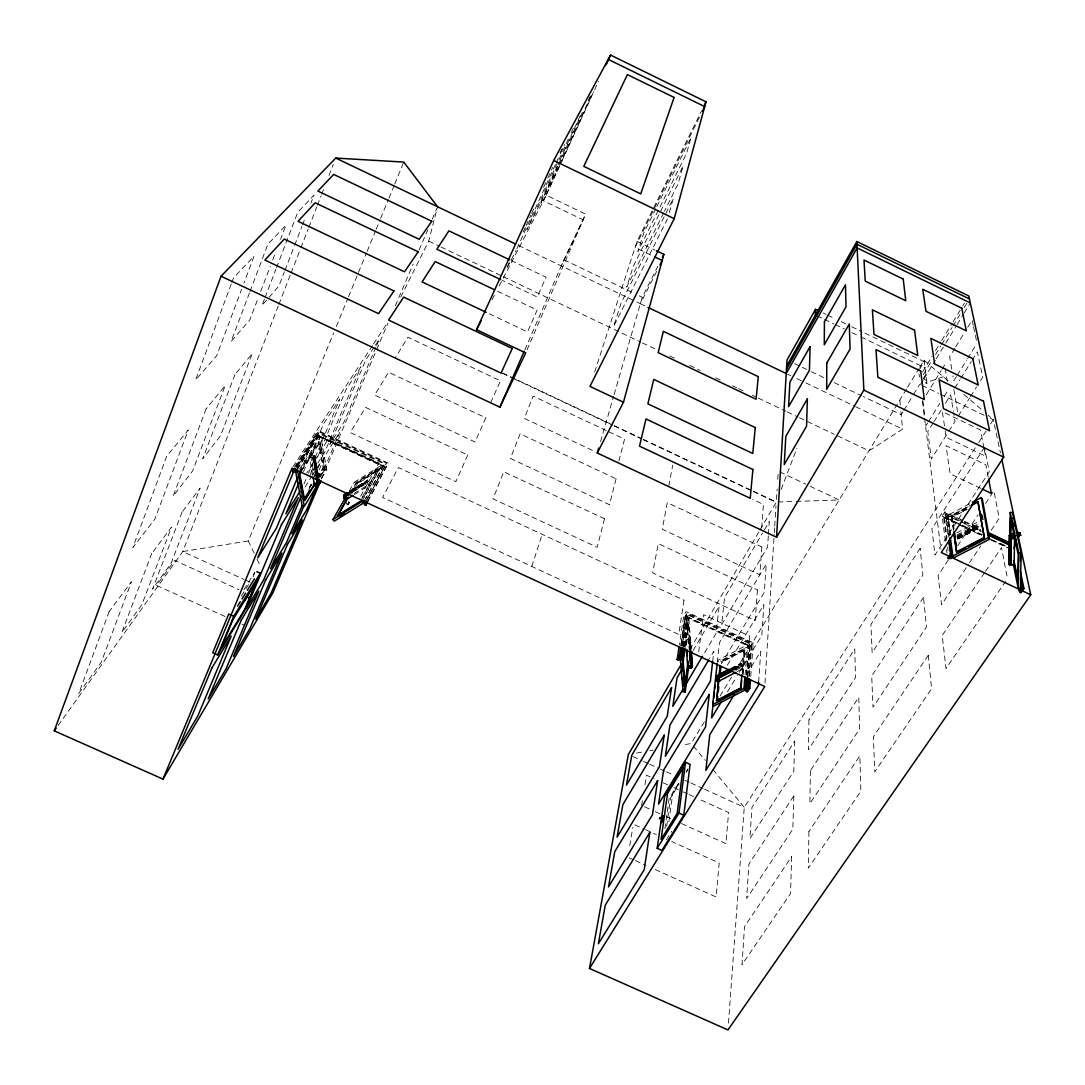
<?xml version="1.0" encoding="UTF-8"?>
<svg xmlns="http://www.w3.org/2000/svg" width="1085" height="1085" viewBox="0 0 1085 1085"><rect width="100%" height="100%" fill="white"/><g stroke="black" fill="none" stroke-linecap="round" stroke-linejoin="round"><path stroke-width="0.75" stroke-dasharray="5 3.75" d="M310.391 486.88L309.334 486.826L311.924 484.046M764.993 683.116L774.188 534.444M774.297 532.762L774.609 527.69M774.717 525.994L775.965 505.732M759.948 530.036L776.345 502.07L777.145 489.064M777.742 479.299L778.243 471.161M758.646 682.207L760.748 651.448L745.802 675.846M768.329 535.868L767.57 547.084L721.606 624.662L724.59 597.55L762.565 532.952M768.438 534.268L769.319 521.465L763.406 531.514M728.469 1023.182L744.256 807.294L977.775 443.928M750.725 676.43L753.288 642.835L686.005 611.628L683.808 615.412L679.386 644.883M748.853 676.755L751.43 643.744L686.791 613.771L682.126 645.466M749.328 675.996L751.878 642.998L687.239 613.011L685.042 616.809L680.81 645.222M761.684 527.988L763.487 504.444L752.8 499.412M747.24 676.511L749.613 646.741L751.878 642.998M747.348 677.569L750.02 643.907L688.039 615.168L686.724 617.446L682.614 645.358M747.579 677.393L750.06 645.995L685.489 616.049L681.014 646.117M746.358 674.802L748.664 646.158L750.02 643.907M746.534 675.114L749.667 636.095L703.541 614.693L698.577 652.885M745.083 674.992L747.565 644.693L717.524 660.439L718.623 661.891L748.664 646.158L747.565 644.693M742.208 673.568L744.296 648.925L720.888 661.185M737.285 671.574L743.144 668.536L743.334 666.353L741.652 664.115L732.877 668.686M742.777 674.314L744.853 649.657L721.444 661.918M743.062 674.694L745.124 650.023L744.025 648.559L741.937 673.188M733.772 669.526L741.041 665.742L741.014 663.274L730.775 668.536M743.144 668.536L741.272 666.068L741.408 664.562L733.541 668.563M741.652 664.115L741.462 666.298L733.582 670.259M730.761 668.794L741.014 663.274L740.784 666.515L740.336 664.413L740.906 665.159L733.487 669.079M717.307 662.365L719.504 642.523L766.241 564.01L764.315 592.234L721.376 663.708M712.682 661.321L713.835 651.353L709.522 658.581M346.251 502.206C346.752 508.105 351.54 500.985 348.543 501.528M348.597 502.341L349.56 502.789L348.543 502.165M668.902 821.671L672.727 793.664L679.454 782.665M690.196 650.227L690.643 646.972L688.663 646.999L686.697 622.953L688.704 622.926L690.86 649.793M666.638 826.187L670.53 798.017L679.142 783.953M690.453 650.335L689.884 639.797L691.131 650.457M690.101 641.872L690.385 639.865M664.929 828.737L667.017 813.723M667.248 812.055L669.106 798.709L679.603 781.539M689.897 650.295L688.839 640.367L688.69 642.428L689.707 642.415M685.747 641.995L686.059 639.865L689.124 639.811L688.812 641.954L685.747 641.995L686.154 646.796M683.781 646.389L687.198 622.939M684.432 646.972L688.717 617.406L686.724 617.446L689.3 650.118M684.811 646.375L688.202 622.926L689.694 650.24L688.839 640.367M685.327 646.362L688.704 622.926M682.329 646.362L687.239 613.011M683.279 646.402L686.697 622.953M683.482 646.321L688.039 615.168M680.905 645.914L686.005 611.628M641.628 805.463L642.401 800.689M644.978 784.767L646.524 775.219L654.133 778.677M629.761 845.649L632.786 827.475M668.74 486.066L672.741 465.194M311.49 485.266L310.541 484.778L311.91 485.103M400.758 297.005L428.697 241.128L437.147 208.388M618.884 461.057L624.567 439.154L607.803 431.26M309.862 486.88L311.883 484.588M348.488 504.674L347.227 503.847M669.282 212.538L673.256 198.541L621.04 303.217L613.635 326.49L667.506 218.763M600.534 441.649L613.649 396.228M614.11 394.614L642.225 297.249L657.903 266.191M594.634 372.019L637.017 241.44L701.507 110.928M531.772 566.438L542.188 534.335M231.213 284.08L195.612 379.994L216.715 355.69L241.575 289.37M231.797 282.507L233.546 277.801L254.012 256.209L243.949 283.063M249.455 292.95L231.091 341.517L249.848 319.817L258.271 297.738M250.038 291.39L267.805 244.396L285.952 225.192L280.527 239.392M260.685 291.431L270.301 266.205M272.715 259.885L275.726 252.005M264.428 299.189L262 305.495L278.913 285.965L284.351 271.874M265.025 297.602L275.916 269.216M276.526 267.642L297.697 212.429L313.999 195.178L310.975 203.004M781.173 489.416L796.892 448.281M284.962 270.314L294.035 246.824M294.632 245.264L301.901 226.48M302.498 224.921L305.522 217.095M278.248 306.038L182.768 551.573L58.17 725.377M278.859 304.465L290.482 274.559M291.092 272.972L300.274 249.374M300.884 247.8L308.235 228.908M308.845 227.335L316.806 206.869M317.417 205.296L321.079 195.856M321.702 194.283L324.754 186.417M329.04 175.39L333.326 164.377M254.134 553.092L248.329 540.927L333.746 332.715M336.323 326.449L347.878 298.266M348.529 296.707L366.499 252.873M367.15 251.3L375.491 230.956M376.142 229.383L379.994 219.997M380.632 218.424L388.335 199.64M388.986 198.08L394.126 185.549M394.764 183.989L403.756 162.072M295.445 467.201L314.596 436.78L300.965 469.371M253.022 577.057L254.907 572.541M296.137 465.858L316.454 434.746L318.19 430.609L388.254 463.146L367.354 502.436M296.625 468.015L317.444 436.034L319.18 431.898L386.491 463.159L367.435 498.937M303.502 471.772L323.71 423.584L339.795 398.982L308.533 473.168M297.575 469.181L319.831 434.014L384.375 463.987L365.631 498.774M303.976 483.978L307.882 474.715M310.69 473.426L346.183 389.325L360.871 366.825L324.74 452.092L309.374 476.546M308.723 490.149L311.978 482.445M314.596 476.301L320.455 462.454L312.751 474.782M315.749 478.037L325.649 454.723L339.876 431.979L320.021 478.58M375.912 347.146L344.067 421.916L329.894 444.47L365.713 360.057L373.823 347.634M376.576 345.586L379.235 339.347L374.718 346.251M321.499 478.892L376.007 351.12M376.671 349.56L387.969 323.072M395.36 305.739L413.168 263.98M419.108 250.065L427.68 229.952M432.291 219.129L436.916 208.306M527.039 349.845L585.615 214.125L546.284 195.191L497.527 289.207M524.869 349.763L563.969 259.803L585.615 214.125M490.664 402.684L500.497 380.821L407.933 337.218L395.279 357.874M507.102 267.168L509.204 262.57M523.228 231.864L525.33 227.267M526.035 225.734L530.931 214.993M531.636 213.447L533.739 208.849M543.558 187.366L547.057 179.69M547.762 178.157L552.672 167.402M516.921 248.696L555.466 164.405M556.171 162.872L559.67 155.209M560.375 153.677L564.58 144.481M568.364 139.002L526.917 229.586L536.722 210.775L557.148 166.181M571.171 132.858L573.287 128.261M559.968 160.024L581.085 113.898M557.717 166.141L540.099 204.59L558.802 166.154M558.422 164.594L583.798 109.232M559.494 164.635L590.864 96.212M559.602 165.408L543.395 200.752L583.133 219.862L561.311 265.92M560.308 163.876L593.441 91.655M546.284 195.191L561.121 162.858M561.827 161.312L598.554 81.253M699.472 117.207L635.078 247.448L651.651 255.409M655.801 208.686L643.785 232.977L637.899 251.53L686.588 153.338L691.104 137.361L656.561 207.167M663.681 212.809L626.682 287.118L633.274 266.327L683.116 166.019L678.03 184.002L664.44 211.304M518.535 245.468L640.353 303.719L657.673 269.433M492.075 299.691L494.407 295.201M507.238 267.466L516.229 250.228M559.996 152.809L562.261 148.591M588.233 100.268L590.552 95.928M367.639 501.175L388.254 463.146M365.808 501.338L386.491 463.159M367.028 499.534L385.039 466.414L317.796 435.207L296.978 467.174M364.343 500.66L384.375 463.987M363.868 497.12L378.882 469.764L357.168 483.381L351.404 493.553M361.902 501.568L382.029 464.868L383.29 466.428L355.405 483.91L354.158 482.364L382.029 464.868M362.092 497.35L377.946 468.584L379.194 470.144L357.48 483.761L351.716 493.946M360.83 500.633L378.258 468.978L356.531 482.594L350.767 492.78M351.852 492.346L368.195 481.604L350.523 492.685M354.036 493.539L370.31 483.381L368.385 480.994L367.489 482.866L350.604 493.417M360.64 496.184L378.977 463.051L328.104 439.425L306.743 473.087M366.594 481.767L367.639 480.072L366.893 482.228L349.465 492.685M366.282 482.377L366.92 481.238L367.557 482.038L366.933 483.178L366.282 482.377L349.75 492.129M350.523 492.509L356.219 482.215L377.946 468.584M349.261 490.949L354.158 482.364M689.884 649.562L759.093 531.501M693.044 650.62L719.152 606.189L716.032 633.409L703.324 654.879M727.343 665.213L763.894 604.603L761.792 635.457L737.135 675.941M704.328 721.878L691.199 743.496L682.926 744.947M720.087 695.946L731.466 677.203M735.833 670.001L906.734 388.647M907.589 387.223L918.819 368.737M919.687 367.313L924 360.206L948.439 381.174M753.288 642.835L751.01 646.579L683.808 615.412M919.47 369.524L924.217 361.712L859.306 330.423M727.438 691.85L736.254 677.393M922.643 371.775L932.042 356.355M935.541 350.604L940.79 341.978M941.672 340.541L952.182 323.303M953.05 321.865L961.812 307.489M962.68 306.051L964.429 303.176M923.335 374.569L932.042 360.301M935.514 354.605L940.736 346.034M941.617 344.61L952.047 327.494M952.928 326.07L959.886 314.664M964.24 307.53L966.843 303.244M902.964 411.812L901.201 414.701L863.145 396.473M903.846 410.374L912.661 395.944M913.543 394.492L919.714 384.402M923.24 378.624L925.885 374.298L923.009 372.901M923.023 380.333L920.405 384.632L920.812 387.996M923.905 378.909L935.284 360.274M936.165 358.837L944.927 344.515M945.794 343.077L956.305 325.88M957.187 324.442L963.317 314.419M964.185 312.982L970.316 302.946M686.195 771.652L687.876 768.899M686.032 772.683L687.754 769.875M321.58 478.146L326.761 469.683L320.753 436.428L318.787 436.495L324.808 469.751L320.468 476.803M318.353 477.807L324.537 467.798M318.854 477.78L325.025 467.771L320.333 441.853L318.353 441.934L298.565 472.626M926.278 394.791L941.129 370.65M941.997 369.226L944.628 364.967M954.827 348.271L949.646 356.694L951.843 369.565M955.695 346.861L964.334 332.81M967.793 327.182L972.119 320.156L973.177 325.12M316.874 477.848L323.059 467.838L318.353 441.934M317.363 477.834L323.547 467.825L318.854 441.907L299.08 472.599M241.399 596.058L248.519 584.612M666.421 839.79L671.656 831.354M927.689 422.919L925.939 425.727L925.546 422.567M928.557 421.522L939.868 403.322M944.221 396.323L948.561 389.325M956.36 376.658L953.769 380.835L952.942 376.007M957.214 375.274L966.708 359.989M967.576 358.606L976.202 344.718M243.935 589.67L254.636 572.473M933.073 423.096L927.797 431.572L931.283 459.064L947.978 432.562M933.954 421.685L941.875 408.991M945.388 403.335L950.677 394.872L953.389 411.459M954.705 388.172L959.94 379.791M960.808 378.394L971.265 361.617M972.133 360.22L977.354 351.838L982.725 377.2L977.49 385.5M305.034 487.097L311.883 476.139M948.86 431.165L955.003 421.4L953.661 413.114M958.299 415.962L969.637 397.964M970.505 396.581L976.622 386.884M347.783 504.01L349.072 502.586L348.692 501.338M313.646 458.006L314.352 456.893L312.629 458.046L313.646 458.006L317.932 477.427M312.765 475.325L309.483 457.531L310.622 455.754L313.633 455.646L312.494 457.422L316.237 477.888M316.495 477.888L312.724 457.382L313.253 456.161L317.132 477.549M316.793 476.668L313.253 457.395L314.392 455.619L319.18 479.651M301.508 471.161L320.333 441.853M978.684 442.504L986.007 431.111M990.591 423.977L993.331 419.705L988.204 415.297M301.888 469.778L319.831 441.88M299.623 469.113L320.753 436.428M945.428 541.307L942.133 516.107L944.818 511.957L963.114 520.651M946.69 540.628L943.638 517.504L946.323 513.354L962.788 521.18M296.802 469.452L319.831 434.014M969.447 503.82L947.286 515.578L945.672 518.06L960.686 525.194M296.585 466.536L319.18 431.898M297.141 466.007L318.827 432.725L386.138 463.973M294.211 467.242L318.19 430.609M292.964 466.699L372.616 345.355M373.552 343.945L387.44 322.774M948.344 559.968L938.118 575.498L941.563 604.711L968.539 564.254M957.635 545.864L978.073 514.819M985.505 503.535L993.86 490.84L999.231 518.21L989.927 532.165M969.475 562.857L980.623 546.108M984.556 572.704L942.2 635.512L945.998 668.536L1005.578 581.411M985.492 571.307L1001.496 547.572L1007.463 578.644M640.34 303.746L646.416 306.675M348.434 504.769L347.241 504.864M900.903 411.446L902.571 429.131L868.963 450.817L835.803 435.017M350.401 490.8L367.557 480.045M350.157 491.22L367.666 480.099M346.468 493.811L367.91 480.397M349.79 491.871L366.961 481.13M349.546 492.305L366.839 481.347M348.054 493.716L368.385 480.994M351.133 492.088L368.032 481.401M354.361 494.543L369.293 485.212L367.327 482.662M978.67 526.239L957.119 538.675L980.311 526.523M953.417 530.402L951.314 515.524L970.438 505.393M950.84 535.014L948.371 517.179L969.054 506.22M966.301 508.133L951.586 515.931L953.457 529.154M966.843 508.946L952.128 516.731L953.769 528.314M954.054 528.72L952.399 517.138L967.115 509.34M956.78 532.925L978.887 521.315M957.078 534.946L979.226 523.323M956.984 536.139L979.538 524.448M957.241 536.343L978.941 524.964M957.39 536.75L979.47 525.181M956.929 537.4L979.674 525.493M957.296 537.536L979.755 525.655M957.431 537.74L979.796 525.899M957.268 538.174L979.836 526.13M957.811 538.174L979.877 526.361M745.124 650.023L721.715 662.27L720.616 660.819M957.689 538.784L981.301 526.428M957.919 538.892L980.04 527.31M957.892 539.096L980.08 527.541M731.073 668.848L741.231 663.559M732.158 668.55L740.879 664.02M731.71 668.889L740.852 664.264M733.514 668.821L741.408 664.562M733.026 669.513L741.041 665.742M734.125 669.784L741.272 666.068M736.01 670.15L743.334 666.353M734.125 668.604L740.214 665.77M690.033 641.927L690.263 650.363M943.299 376.766L925.369 382.924L927.16 383.792M636.624 753.058L643.242 751.891M649.861 750.739L653.156 750.155M248.329 540.927L182.768 551.573L243.935 579.417M309.483 457.531L312.724 457.382M313.253 457.395L314.853 455.659L318.976 478.092M323.059 467.838L325.025 467.771M324.808 469.751L326.761 469.683M777.999 502.016L794.518 501.46M796.159 501.406L839.112 499.968L807.159 484.846M688.88 641.099L689.897 641.086M689.233 648.315L691.213 648.288L688.717 617.406M629.354 857.896L633.911 859.957M635.444 860.636L646.09 865.437M655.231 869.546L716.114 896.97L719.192 862.982L671.656 841.499M225.124 616.497L156.579 585.425L174.59 560.375L239.012 589.67M241.901 624.092L244.952 625.475M644.693 806.847L653.889 811.01M655.421 811.716L660.019 813.791M666.149 816.571L670.747 818.66M681.461 823.515L725.906 843.655L728.591 812.543L698.197 798.723M634.861 824.858L644.07 829.021M645.602 829.713L656.33 834.568M663.247 782.827L667.804 784.889M673.88 787.656L681.489 791.114M683.008 791.806L687.564 793.881M689.083 794.573L696.678 798.031M245.468 580.122L250.052 582.211M632.935 756.584L642.076 760.761M643.608 761.453L648.179 763.528M649.712 764.233L658.853 768.397M660.385 769.089L664.956 771.177M666.488 771.869L674.111 775.341M684.784 780.21L689.355 782.285M690.887 782.977L703.08 788.537M704.613 789.229L744.256 807.294L712.859 769.536M316.454 434.746L386.436 467.215M318.787 436.495L383.29 466.428M317.444 436.034L384.673 467.228M685.042 616.809L749.613 646.741M502.586 373.009L612.699 424.927M614.232 425.645L641.764 438.625M643.296 439.344L751.878 490.542M753.397 491.261L776.345 502.07M502.45 373.294L513.164 378.353M514.683 379.072L612.55 425.211M614.083 425.93L641.615 438.91M643.147 439.628L751.715 490.813M753.248 491.532L776.182 502.341M606.271 430.542L533.142 396.106L524.313 418.39L595.692 451.916M779.776 471.894L805.64 484.127M497.595 291.241L537.17 310.052L527.513 331.915L486.256 312.358M964.633 521.383L979.891 528.626M964.294 521.885L980.759 529.711M959.56 520.732L945.781 514.182L948.9 537.238M961.093 521.451L981.003 530.904M949.945 535.014L947.286 515.578L962.314 522.712M963.819 523.431L981.152 531.609M982.427 534.837L944.167 516.677L947.029 538.133M1000.79 543.544L1008.44 547.179M942.133 516.107L960.401 524.787M961.934 525.506L981.722 534.905M992.382 539.964L1007.612 547.193M962.192 525.913L981.722 535.176M990.727 539.448L1010.243 548.725M943.638 517.504L957.404 524.041M958.937 524.76L981.871 535.651M991.053 540.018L1007.884 547.993M511.171 260.549L546.108 277.231L537.183 297.005L502.219 280.364M980.677 488.318L950.121 473.738L945.998 445.691L985.845 464.746L988.299 477.495M428.697 241.128L439.384 246.227M440.903 246.946L501.948 276.024M503.481 276.743L640.828 342.155M642.347 342.887L656.086 349.424M669.825 355.961L677.447 359.596M689.653 365.414L700.34 370.5M715.598 377.77L723.234 381.405M732.389 385.758L736.959 387.942M738.492 388.674L746.127 392.309M752.231 395.211L756.801 397.395M758.334 398.114L785.798 411.201M787.33 411.934L798.004 417.02M799.536 417.739L834.297 434.298M794.627 363.665L800.716 366.581M802.249 367.313L809.858 370.961M811.377 371.694L825.075 378.258M834.216 382.625L861.626 395.754M563.969 259.803L633.192 292.923M639.214 295.812L642.225 297.249M787.737 374.216L790.762 375.668M796.797 378.556L804.351 382.164M805.87 382.897L854.221 406.007M855.726 406.739L902.571 429.131M923.81 379.113L926.726 380.523M637.017 241.44L654.92 250.052M921.924 385.365L938.634 393.407M940.153 394.14L984.217 415.324M990.293 418.24L993.331 419.705L994.036 423.014M823.081 312.968L826.105 314.419M827.611 315.152L835.152 318.787M841.201 321.702L845.717 323.873M851.766 326.788L857.801 329.704M816.937 315.776L823.027 318.705M824.546 319.438L833.687 323.845M835.206 324.578L844.347 328.972M851.956 332.647L859.564 336.309M861.097 337.042L925.03 367.856M963.833 394.384L983.078 410.903M693.369 746.1L705.277 760.422M356.219 482.215L357.48 483.761M951.314 515.524L952.399 517.138M947.286 515.578L948.371 517.179M257.036 559.182L260.658 566.79M973.53 326.775L977.07 343.321M994.389 424.669L1000.397 452.743M983.973 447.996L980.46 429.986L942.35 411.69L944.981 429.321M984.285 449.638L985.56 456.188L946.174 437.323L945.211 430.921M310.622 455.754L314.501 476.735M314.392 455.619L319.099 481.265M314.46 456.283L318.149 477.346M314.189 456.704L318.027 477.563M314.067 456.907L317.891 477.766M313.633 455.646L318.081 479.868M313.511 456.161L317.145 477.061M953.837 389.569L958.014 414.307M945.144 368.208L947.246 381.201M947.965 515.85L950.446 533.874M946.323 513.354L949.456 536.397M944.818 511.957L948.29 537.536M924 360.206L926.97 382.381M947.558 547.233L948.005 550.529M946.527 549.702L946.961 553.052M922.779 400.473L924.759 416.247M919.063 373.918L919.456 377.01M922.494 401.423L924.366 416.531M924.583 418.213L940.885 549.173M899.818 400.026L900.279 404.908M686.059 639.865L686.588 646.24M689.884 639.797L690.643 650.363M689.124 639.811L689.897 649.386M808.922 831.463L808.298 868.095L860.853 791.168L859.862 755.838L808.922 831.463M810.414 770.689L809.871 803.632L859.645 728.971L858.75 697.316L810.414 770.689M808.935 719.87L808.379 749.694L855.495 677.515L854.763 648.911L808.935 719.87M794.762 741.109L793.813 771.259L749.884 838.569L751.959 807.403L794.762 741.109M791.67 856.621L790.531 893.633L741.991 964.701L744.513 926.644L791.67 856.621M793.84 795.902L792.823 829.252L746.629 898.502L748.908 864.121L793.84 795.902M761.873 546.989L759.798 574.806L662.27 529.222L667.302 502.653L761.873 546.989M757.466 589.928L755.146 620.525L652.682 572.88L658.269 543.639L757.466 589.928M683.984 600.181L678.762 634.44L382.612 497.445L398.358 467.54L683.984 600.181M604.521 518.752L597.157 547.26L493.038 498.842L503.765 471.744L604.521 518.752M616.09 478.81L609.444 504.701L510.425 458.426L520.122 433.81L616.09 478.81M109.192 611.465L78.757 693.505L101.285 662.175L131.434 581.763L109.192 611.465M166.724 456.202L132.885 547.464L154.87 519.118L188.288 429.958L166.724 456.202M206.136 408.842L173.139 496.116L192.669 470.917L225.219 385.582L206.136 408.842M151.751 553.458L121.832 632.541L141.918 604.643L171.511 527.093L151.751 553.458M182.049 512.174L152.592 589.046L171.01 563.468L200.142 488.074L182.049 512.174M234.943 374.637L202.678 458.792L220.486 435.804L252.303 353.452L234.943 374.637M485.822 417.833L475.027 441.988L374.664 395.076L388.579 372.25L485.822 417.833M467.757 455.049L455.808 481.659L350.211 432.549L365.604 407.39L467.757 455.049M984.488 447.278L931.893 528.748L934.972 555.018L989.276 471.812L984.488 447.278M920.148 548.305L870.916 624.512L872.137 652.695L922.86 575.023L920.148 548.305M923.498 597.333L871.716 675.969L873.018 707.176L926.454 626.994L923.498 597.333M928.272 655.286L873.371 736.742L874.795 771.76L931.567 688.704L928.272 655.286"/><path stroke-width="1.5" d="M1011.247 537.034C1010.61 535.488 1015.085 535.298 1014.611 536.953L1014.109 564.932L1010.772 565L1011.247 537.034L1014.611 536.953M1016.347 532.898C1015.492 530.47 1024.877 536.044 1016.93 535.719M1009.904 558.599L1009.877 563.671L1010.989 563.658M1009.091 563.495L1009.389 535.325L1010.352 537.278L1009.443 535.271M1009.281 564.471L1009.511 535.258M1012.224 518.169L1010.583 518.21L1009.525 565.027L1009.728 536.994M1009.891 536.166L1010.23 512.473L1012.427 512.405L1021.066 553.024L1020.442 588.043L1018.693 590.579L1020.158 591.271M1010.84 537.97L1011.125 518.196L1012.807 526.171M1010.433 563.006L1010.989 564.431L1011.111 535.787M1013.919 548.074C1015.709 547.342 1014.8 525.425 1010.745 536.668M1020.904 583.825L1021.907 588.735L1018.164 588.084L1018.774 553.079L1010.23 512.473M1020.429 561.216L1020.551 554.815M815.418 315.043L815.54 309.32L818.551 310.785M318.895 483.395L317.607 485.7L317.268 483.313M598.662 448.146L597.265 453.015L776.548 537.224L787.018 360.03L815.54 309.32M758.646 682.207L758.429 685.449L705.847 770.391L709.766 734.694L734.382 694.509M749.07 679.291L748.433 687.551L746.06 691.389L747.457 692.04L749.83 688.188L750.467 679.793M748.731 678.41L747.958 688.31L746.548 687.673L747.348 677.569M717.171 663.708L712.669 704.558L713.808 706.05L745.124 689.979L746.087 678.179M746.534 690.616L743.984 688.46L744.947 676.674M718.08 700.123L740.96 688.351L741.652 680.146M740.96 688.351L741.787 674.843M717.402 699.947L717.755 696.651M718.284 691.688L718.812 686.724M720.386 671.832L720.915 666.868M719.653 680.987L717.999 678.491L719.653 680.987L717.605 681.923L715.883 679.59L716.263 676.104L729.323 669.296L716.236 676.362M717.904 677.108L717.768 678.491L717.199 677.745M718.948 679.373L716.656 700.856L718.487 680.648M719.029 675.697L720.087 665.783M719.477 674.409L720.359 666.149M713.36 701.656L711.584 717.89L721.267 701.981M713.727 698.401L714.432 691.904M714.798 688.663L715.151 685.422M732.307 670.272L716.303 678.6L716.331 676.131M732.66 670.869L717.117 678.885L717.144 677.189M712.682 661.321L710.39 681.258L665.322 756.313L669.933 725.106L708.668 660.033M683.767 815.255L690.101 764.383L685.53 762.294L664.59 796.648L657.184 848.294L661.904 850.437L683.767 815.255L678.979 813.072L685.53 762.294M691.62 665.946L691.81 664.59M690.928 651.976L692.149 667.153M690.914 668.157L689.599 651.542M683.672 686.168L685.218 686.154L688.378 663.288M683.252 647.962L681.814 657.795L680.444 660.128L683.13 691.945L685.191 691.918L688.433 668.428M684.703 686.154L688.107 661.674M687.863 668.197L686.412 649.996M662.921 815.934L661.348 822.593L662.976 819.948L663.505 816.191L661.308 818.565M685.191 691.918L682.533 660.1L684.201 648.613M683.116 658.093L683.604 654.743M685.083 648.043L683.143 661.443L685.218 686.154M679.129 646.511L677.162 659.612L678.573 660.263L680.851 656.357L682.085 648.03M677.162 659.612L679.441 655.706L680.661 647.542M681.638 648.803L680.404 657.144L681.814 657.795M1001.808 459.362L1030.75 594.824L727.967 1029.936L589.494 968.457L628.351 754.509L681.339 664.142M690.928 668.157L687.904 668.129L687.768 660.602M249.469 597.13L249.184 597.835M597.265 453.015L623.468 402.237L589.969 386.396L674.205 218.682L706.009 101.814L610.57 55.064L553.716 160.458L476.532 329.677L525.71 352.937L499.9 407.2L221.042 276.227L54.25 730.842L162.994 779.111L272.986 592.654L320.834 480.452M623.468 402.237L663.871 254.365L656.411 250.771M345.261 495.316L343.66 497.73L349.709 493.865M162.994 779.111L292.041 468.11L764.776 686.493L589.494 968.457M293.615 468.666L292.435 471.514L293.913 472.192L295.323 468.774M293.493 471.894L257.755 557.826L276.322 528.327L297.724 477.129M233.763 616.294L228.759 614.029L212.728 652.777L217.665 655.001L233.763 616.294L260.305 573.219L256.725 571.592M318.122 483.788L304.288 506.356L302.254 506.424L295.73 472.016L296.802 469.452M244.749 599.815L248.533 593.983L245.359 600.086M260.305 573.219L244.559 610.801L217.665 655.001M298.945 482.662L285.911 513.747L300.03 491.288M301.128 496.347L270.558 568.771L286.562 542.459L302.2 505.529M303.881 506.017L292.001 533.983L306.784 509.652L317.376 484.792M499.9 407.2L524.191 351.309M345.179 498.096L332.946 519.552L334.261 521.153L363.217 503.182L364.343 500.66L365.808 501.338L364.302 504.701L365.767 505.379L367.639 501.175M249.007 597.93L248.763 598.622L249.455 597.116M605.416 65.534L608.237 59.377L704.707 106.601L702.456 111.145M606.325 64.313L610.57 55.064M704.518 104.852L706.009 101.814M662.379 257.321L663.871 254.365M659.938 264.957L662.189 260.481L654.662 256.86M476.532 329.677L481.197 320.685M365.767 505.379L367.354 502.436M786.666 366.079L856.838 241.521L968.81 295.988L1003.72 457.138L941.305 552.523L1030.75 594.824M786.476 369.266L856.974 244.261L969.461 298.972M347.146 498.191L337.571 516.026L348.285 497.133M343.674 497.649L345.627 500.104L353.005 495.397M344.989 496.944L345.708 495.669M345.64 496.415L347.431 499.019M343.687 496.103L344.691 494.38M343.687 496.184L344.799 494.421M347.566 498.788L344.962 495.723L345.627 494.57M682.085 669.255L677.04 677.867L672.822 706.376L682.994 689.206M690.508 654.92L692.203 652.058M685.53 684.906L702.47 656.303M776.548 537.224L863.85 390.125L856.838 241.521M317.403 484.208L318.176 482.947M661.891 818.836L663.505 816.191M305.116 499.249L314.826 483.517M315.328 483.503L304.749 500.66L299.718 473.942L301.508 471.161M745.124 689.979L746.548 687.673M237.601 606.081L240.26 601.782M242.036 598.906L245.576 593.169M247.353 590.308L254.446 578.834M304.993 497.852L309.415 490.705M317.688 485.646L314.528 485.714L313.063 476.939M657.184 848.294L678.979 813.072M300.993 471.175L299.718 473.942M294.266 471.338L295.73 472.016L297.575 469.181M948.643 540.411L950.433 553.811L947.625 558.097L949.09 558.789L951.911 554.503L949.673 538.038M972.404 502.26L981.26 497.554L988.449 537.536L952.82 556.062L951.125 558.626L949.66 557.934M1020.47 578.074L1022.49 587.894L1019.574 592.112L1021.039 592.803L1023.955 588.585L1020.293 570.941M54.25 730.842L56.203 728.116M221.042 276.227L335.767 158.084L403.756 162.072L437.567 206.76M344.433 494.801L347.295 493.01M344.189 495.235L347.173 493.227M344.067 495.452L348.353 492.766M343.809 495.886L348.231 492.983M343.742 496.265L347.987 493.417M344.962 495.723L349.221 493.051M343.972 496.564L348.271 493.878M344.827 496.74L349.045 494.095M337.232 515.633L359.718 501.663M337.571 516.026L354.429 505.556M357.236 503.806L360.044 502.07M332.946 519.552L361.902 501.568L364.682 503.86M339.958 516.351L344.162 513.747M982.603 516.853C980.175 510.533 980.542 517.192 983.051 519.362M716.575 676.904L730.653 669.825M971.916 504.606L977.802 501.487L984.38 537.943L968.376 546.27M972.187 505.013L978.073 501.894M716.209 676.62L729.283 669.811M716.168 676.877L729.256 670.069M716.141 677.135L729.228 670.327M984.095 537.523L956.455 551.912L953.647 532.057M716.086 677.65L730.625 670.082M958.191 551.56L965.474 547.776M716.059 677.908L730.612 670.34M732.036 669.838L716.303 678.6M716.1 678.328L732.104 670.001M731.276 671.262L717.117 678.885M715.883 679.658L717.972 678.776M981.26 497.554L982.345 499.181L989.588 539.218L953.959 557.717L952.82 556.062L950.392 538.241M719.694 680.715L735.82 672.347M716.371 700.49L740.675 687.985M712.669 704.558L743.984 688.46M295.73 472.016L297.792 471.948L304.288 506.356M314.257 483.408L318.312 483.408M314.121 483.639L317.118 483.544M314.46 485.51L317.471 485.415M1011.111 536.56L1009.999 536.587L1010.257 537.862L1011.369 537.834L1010.786 534.268M1018.774 553.079L1021.066 553.024M1009.525 562.939L1009.484 565.027M682.533 660.1L679.034 659.477M687.727 665.973L690.765 665.932M687.687 666.244L690.738 666.204M687.836 667.98L690.874 667.94M679.441 655.706L680.851 656.357M748.433 687.551L749.83 688.188M950.433 553.811L951.911 554.503M1022.49 587.894L1023.955 588.585M952.82 556.062L951.355 555.357L950.908 552.075M494.557 289.79L435.193 261.566L422.079 281.924L486.256 312.358M987.513 532.247L1008.86 542.378M988.259 533.264L1009.226 543.232M988.652 534.539L1010.094 544.724M987.865 534.851L1008.901 544.833M509.652 259.83L448.905 230.834L436.862 249.238L500.7 279.632M982.196 489.037L991.365 493.417L988.598 479.082M863.85 390.125L1003.72 457.138M335.767 158.084L515.483 244.003M647.935 307.38L786.218 373.525L857.15 247.923L970.316 302.946M553.716 160.458L674.205 218.682M343.931 497.635L345.857 499.995M716.276 679.658L717.958 681.868M988.449 537.536L989.588 539.218M1014.122 534.132L1014.57 536.221M1013.797 522.929L1014.461 526.13M1015.479 538.919L1017.16 546.894M1010.583 518.21L1018.259 554.869L1017.798 582.062L1013.838 562.505M1014.529 538.621L1011.166 538.716M1014.055 560.864L1018.028 580.421M1013.309 563.983L1018.164 588.084M1010.705 562.993L1010.989 564.431M300.084 478.675L302.756 492.821M303.352 495.967L303.949 499.114M316.779 479.461L317.647 484.195M316.372 478.458L317.308 483.449M319.261 479.706L319.858 482.906L318.8 484.615L318.054 479.584M319.18 479.651L319.722 483.123M319.004 480.126L319.587 483.327M318.868 480.343L319.329 483.761M318.61 480.764L319.193 483.978M318.19 479.38L319.071 484.195M317.471 478.254L318.678 484.67L317.091 478.268M978.358 503.535L984.38 537.943M954.759 533.698L955.234 537.007M955.654 541.564L956.129 544.873M953.932 532.464L956.739 552.319M950.012 545.484L950.46 548.779M690.602 651.922L691.05 656.669M681.353 664.766L681.895 671.344M682.451 677.935L683.008 684.527M686.846 649.44L687.375 655.815M691.308 651.895L692.325 665.864M691.199 652.655L692.216 666.638M690.399 652.058L691.633 667.221M690.833 661.864L691.104 665.173M689.829 653.428L690.765 665.024M826.77 363.109L826.689 389.271L850.057 349.045L849.297 323.995L826.77 363.109M1018.544 532.437L1018.53 533.128L1018.544 532.437M824.437 321.825L824.274 344.799L846.015 306.784L845.446 284.799L824.437 321.825M810.075 346.63L809.437 370.243L788.592 406.699L789.894 382.178L810.075 346.63M807.362 398.954L806.575 426.202L784.252 464.583L785.811 436.346L807.362 398.954M1019.086 535.285L1019.222 536.207L1019.113 535.136M662.203 818.375L661.538 819.826L662.203 818.375M659.504 818.741L660.195 817.412L659.531 818.592M752.895 469.493L750.223 498.3L639.513 446.152L645.982 418.973L752.895 469.493M755.255 427.585L752.8 453.489L647.881 403.837L653.753 379.397L755.255 427.585M758.279 376.644L756.082 399.253L658.175 352.639L663.355 331.332L758.279 376.644M709.251 694.454L705.521 727.045L658.581 804.107L663.6 770.147L709.251 694.454M683.089 768.004L677.162 813.397L661.077 839.424L667.56 793.46L683.089 768.004M664.223 735.182L659.449 766.607L617.067 837.172L622.871 804.636L664.223 735.182M671.561 687.646L667.207 716.344L626.465 785.12L631.782 755.323L671.561 687.646M649.834 832.371L644.164 869.804L598.377 943.774L605.254 905.188L649.834 832.371M657.659 780.535L652.492 814.699L608.482 886.947L614.775 851.644L657.659 780.535M980.799 516.541L981.898 516.609L980.799 516.541M1019.235 532.979L1020.32 533.047L1019.235 532.979M981.505 518.155L982.467 517.708L981.505 518.155M1019.656 534.986L1020.741 535.258L1019.656 534.986M246.648 597.632L247.366 596.167L246.648 597.632M674.111 97.46L640.733 193.889L583.798 166.358L627.374 74.594L674.111 97.46M211.9 667.953L178.021 749.382L197.809 715.964L231.213 636.095L211.9 667.953M232.909 619.698L221.028 648.26L244.993 608.916L256.643 581.099L232.909 619.698M241.304 620.023L208.225 698.889L226.209 668.496L258.813 591.122L241.304 620.023M281.476 524.611L246.173 608.793L263.587 580.149L298.307 497.73L281.476 524.611M265.825 579.634L233.438 656.384L250.011 628.378L281.924 553.079L265.825 579.634M287.403 544.507L255.721 619.169L271.074 593.224L302.281 519.946L287.403 544.507M512.242 348.475L501.067 373.118L388.552 320.075L403.647 297.114L512.242 348.475M393.964 290.943L378.543 313.646L264.876 260.047L284.284 239.066L393.964 290.943M418.186 251.788L404.529 271.793L298.049 221.299L315.22 202.827L418.186 251.788M431.789 221.232L419.217 239.31L317.905 191.082L333.665 174.4L431.789 221.232M920.69 371.097L875.988 349.587L877.86 377.268L924.311 399.565L920.69 371.097M983.498 401.206L939.108 379.831L943.448 408.611L989.588 430.759L983.498 401.206M914.574 330.22L872.381 309.822L873.995 334.411L917.761 355.514L914.574 330.22M972.838 358.687L930.862 338.398L934.66 363.99L978.168 384.972L972.838 358.687M903.208 279.076L864.013 260.034L865.22 281.096L905.772 300.748L903.208 279.076M961.758 308.208L922.725 289.261L925.966 311.286L966.315 330.844L961.758 308.208"/></g></svg>
